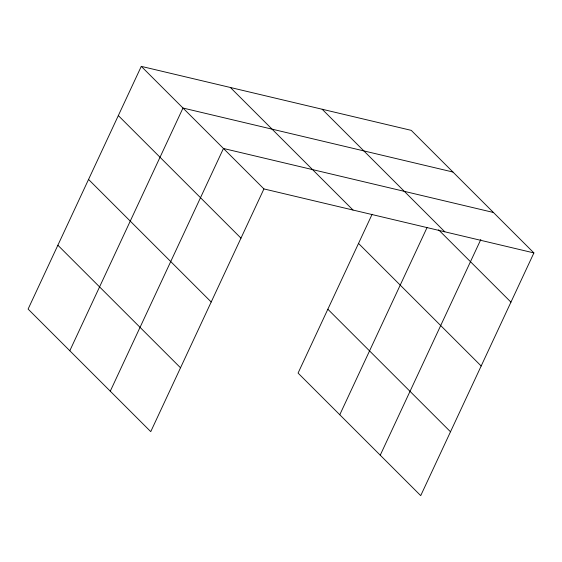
<?xml version="1.0" encoding="UTF-8"?>
<svg xmlns="http://www.w3.org/2000/svg" width="562" height="562" viewBox="0 0 562 562"><rect width="100%" height="100%" fill="white"/><g stroke="black" fill="none" stroke-linecap="round" stroke-linejoin="round"><path stroke-width="0.84" d="M141.28 66.365L28.1 309.079L150.749 431.637L263.929 188.923L141.28 66.365L411.251 130.363L533.9 252.921L420.72 495.635L298.071 373.077L372.121 214.27M69.8 350.751L182.98 108.037L452.951 172.028M110.271 391.194L223.458 148.48L493.429 212.478M339.771 414.749L427.057 227.561M380.249 455.192L480.84 239.468M263.929 188.923L533.9 252.921M322.159 109.239L444.809 231.804M438.585 229.837L510.949 302.145M230.371 87.482L353.02 210.04M358.521 243.437L481.17 365.995M327.843 309.226L450.492 431.785M118.329 115.589L240.979 238.148M88.55 179.44L211.2 301.998M57.872 245.229L180.521 367.787"/></g></svg>
